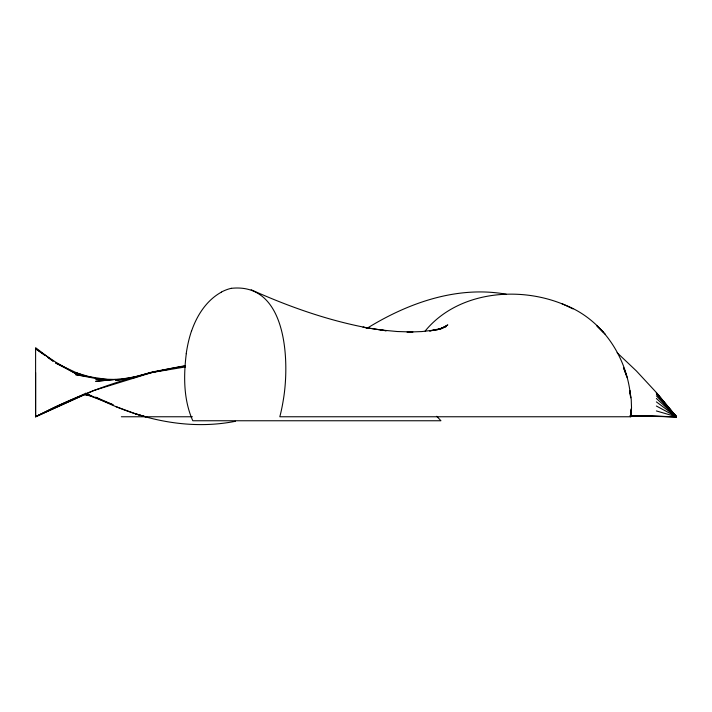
<?xml version="1.0" encoding="UTF-8"?>
<svg xmlns="http://www.w3.org/2000/svg" width="712" height="712" viewBox="0 0 712 712"><rect width="100%" height="100%" fill="white"/><g stroke="black" fill="none" stroke-linecap="round" stroke-linejoin="round"><path stroke-width="1.07" d="M35.6 372.554L35.6 416.76L93.851 390.47L152.11 372.474L185.547 366.911M631.224 408.715L630.885 416.76L279.825 416.76A103.124 46.93 -89.9 0 0 283.349 399.77C289.748 362.168 287.319 282.326 231.436 288.324M631.144 409.72L630.565 416.76L631.535 408.038L631.206 398.898L629.773 390.541M186.277 353.739C183.509 376.061 183.474 399.859 192.801 420.756L440.95 420.756L436.741 416.28M191.59 330.955C196.966 315.345 206.587 300.277 221.379 292.151M425.144 331.036C457.7 291.306 518.861 285.601 564.18 304.7C602.486 319.074 627.566 357.816 630.672 397.777L629.728 390.532M366.92 328.374C408.118 302.885 457.291 285.468 506.188 294.216M441.698 328.437L447.803 324.903L439.518 329.46L446.237 326.488L436.59 329.887M83.5 395L35.6 416.76L35.6 347.687L53.017 361.02M82.405 394.991L55.581 406.792L35.6 416.76C82.494 392.392 132.895 374.049 185.262 366.066M135.778 377.137L150.588 372.474L167.934 369.492M131.506 377.654L154.13 371.628L185.405 365.639M436.554 329.95L442.09 328.241L429.603 330.955L435.815 329.914L421.922 331.561L407.05 332.13L412.924 332.014L397.145 331.516L380.511 329.932L363.031 327.226L386.224 330.768L380.511 329.932M135.725 376.559L115.7 380.511L135.725 377.422L95.675 381.312L115.7 379.443L95.675 379.051L106.213 379.87M235.414 421.29C187.745 430.716 138.217 419.208 95.622 397.18L112.532 404.469M121.369 416.76L192.391 416.76M617.126 352.716L636.35 370.925L656.375 392.526L676.4 416.76L631.144 416.111M656.375 392.873L676.4 416.76L630.022 415.853M630.903 415.799L638.673 415.968M647.546 416.155L676.4 416.76L656.331 392.926M630.236 415.666L676.4 416.76L656.375 393.985M109.372 379.816L75.65 374.663L95.675 378.481L75.65 372.75L85.662 376.461M82.877 394.617L91.261 395.721M368.825 328.134C328.125 320.587 288.876 306.694 251.194 289.784M656.375 410.931L676.4 416.76L671.354 411.091M135.565 413.832L145.551 416.76L135.618 413.832L115.602 406.499M83.971 394.003L95.515 397.75L85.565 393.22M113.528 404.986L95.577 398.053L85.591 393.371M85.662 376.283L75.65 372.385L55.625 362.995L75.65 373.569L55.625 362.097L35.6 348.764L45.176 355.582M561.786 303.561L572.955 308.875M656.375 406.018L676.4 416.76L656.375 395.854M47.793 357.442L53.017 361.162M656.375 401.871L676.4 416.76L674.887 415.221M656.375 398.48L676.4 416.76M603.349 332.264L596.976 325.936L605.262 334.222M671.104 411.376L673.374 413.681M667.74 407.042L669.191 408.661M627.263 377.769L623.605 367.819L626.542 375.909M186.215 353.686A87.799 39.845 86.4 0 1 191.546 330.884M221.361 292.071A178.961 79.646 87.6 0 1 231.436 288.289"/></g></svg>
